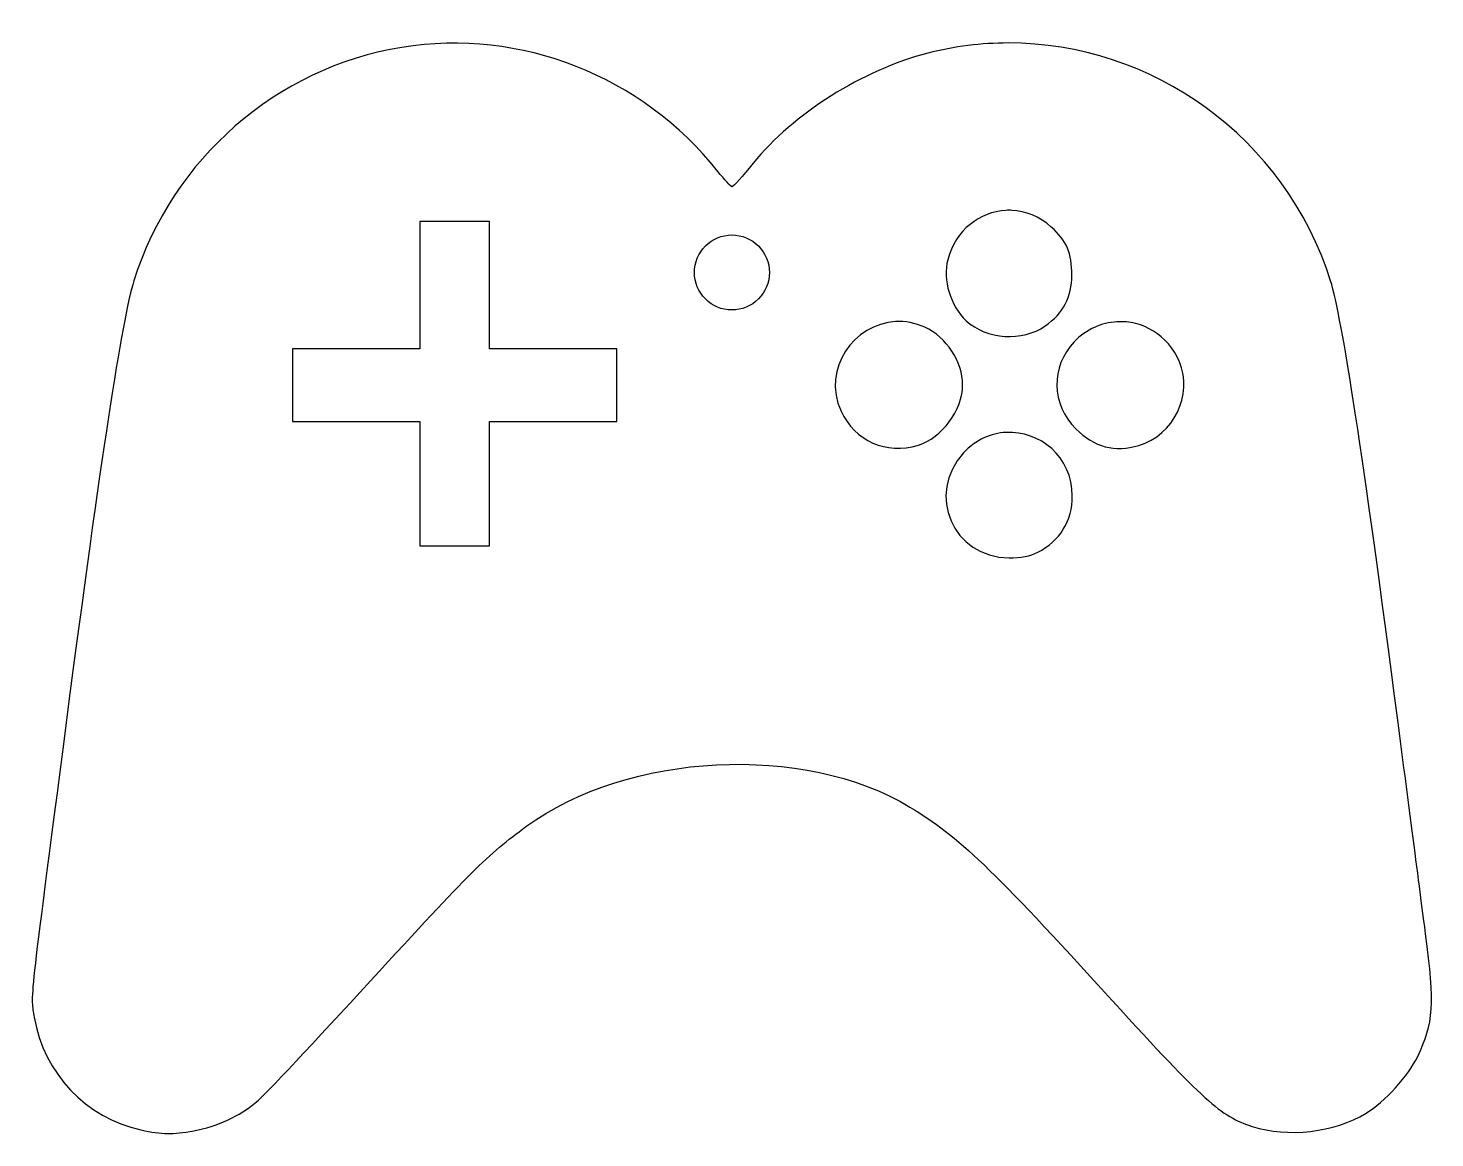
# Model space of a CAD drawing. Extents: x 3.3 to 38.5, y 3.8 to 31.6.
import ezdxf

# ---------------------------------------------------------------- set-up
doc = ezdxf.new("R2010")
doc.units = 0
doc.layers.get('0').update_dxf_attribs({"linetype": 'CONTINUOUS'})

msp = doc.modelspace()

# ---------------------------------------------------------------- linework, layer by layer
at = {"color": 1}
for points in [[(27.844088, 31.235162), (27.844088, 31.23517)], [(13.13105, 26.766469), (13.13105, 25.173457), (13.13105, 23.580443), (11.538038, 23.580443), (9.945026, 23.580443), (9.945026, 22.669836), (9.945026, 21.759779), (11.538038, 21.759779), (13.13105, 21.759779), (13.13105, 20.204249), (13.13105, 18.649273), (14.003073, 18.649273), (14.875647, 18.649273), (14.875647, 20.204249), (14.875647, 21.759779), (16.468659, 21.759779), (18.061671, 21.759779), (18.061671, 22.669836), (18.061671, 23.580443), (16.468659, 23.580443), (14.875647, 23.580443), (14.875647, 25.173457), (14.875647, 26.766469), (14.003073, 26.766469), (13.13105, 26.766469), (13.13105, 26.766469)], [(27.938346, 27.046465), (27.938346, 27.046479)], [(21.87449, 25.492321), (21.87449, 25.492321)], [(25.028481, 24.261741), (25.028481, 24.261741)], [(30.566541, 24.258439), (30.566541, 24.258439)], [(27.796133, 21.490234), (27.796133, 21.490234)]]:
    msp.add_lwpolyline(points, close=True, dxfattribs=at)
for points in [[(20.584032, 28.022688), (18.695788, 30.411499), (15.650976, 31.607006), (12.68181, 31.125479)], [(12.68181, 31.125479), (9.551876, 30.61788), (6.934178, 28.336141), (5.975725, 25.280942)], [(25.837114, 30.98106), (24.223659, 30.570667), (22.460731, 29.458243), (21.468181, 28.224432)], [(27.844088, 31.23517), (27.179479, 31.233759), (26.506359, 31.151285), (25.837114, 30.98106)], [(35.911674, 25.282587), (34.77361, 28.88981), (31.432983, 31.24246), (27.844088, 31.235162)], [(21.468181, 28.224432), (21.208892, 27.90212), (20.972361, 27.638491), (20.942322, 27.638491)], [(20.942322, 27.638491), (20.912284, 27.638491), (20.751007, 27.811451), (20.584032, 28.022688)], [(27.791723, 27.045914), (27.141949, 27.012403), (26.533068, 26.561085), (26.335963, 25.809538)], [(27.938346, 27.046479), (27.889304, 27.048737), (27.840456, 27.048454), (27.791723, 27.045914)], [(28.925574, 26.629196), (28.628794, 26.896991), (28.281647, 27.030714), (27.938346, 27.046465)], [(20.272796, 26.155764), (20.448752, 26.33172), (20.6874, 26.430571), (20.936239, 26.430571)], [(20.936239, 26.430571), (21.185079, 26.430571), (21.423726, 26.33172), (21.599683, 26.155764)], [(29.439306, 25.422033), (29.440999, 25.980802), (29.314323, 26.278408), (28.925574, 26.629196)], [(19.997989, 25.492321), (19.997989, 25.74116), (20.09684, 25.979808), (20.272796, 26.155764)], [(21.599683, 26.155764), (21.775639, 25.979808), (21.87449, 25.74116), (21.87449, 25.492321)], [(26.335963, 25.809538), (26.204564, 25.308523), (26.402538, 24.654228), (26.797331, 24.285979)], [(20.272796, 24.828877), (20.09684, 25.004833), (19.997989, 25.243481), (19.997989, 25.492321)], [(21.87449, 25.492321), (21.87449, 25.243481), (21.775639, 25.004833), (21.599683, 24.828877)], [(28.77454, 24.155894), (29.226693, 24.473682), (29.437612, 24.875419), (29.439306, 25.422033)], [(5.975725, 25.280942), (5.685063, 24.354417), (5.133918, 20.762841), (4.301133, 14.363573)], [(37.593434, 14.287497), (36.731911, 20.910807), (36.206413, 24.348378), (35.911674, 25.282587)], [(20.936239, 24.55407), (20.6874, 24.55407), (20.448752, 24.652921), (20.272796, 24.828877)], [(21.599683, 24.828877), (21.423726, 24.652921), (21.185079, 24.55407), (20.936239, 24.55407)], [(26.797331, 24.285979), (27.303317, 23.814013), (28.203889, 23.754825), (28.77454, 24.155894)], [(32.129236, 23.260188), (31.846066, 23.93808), (31.204318, 24.293751), (30.566541, 24.258439)], [(25.028481, 24.261741), (23.997468, 24.201741), (23.175566, 23.087502), (23.66753, 22.02491)], [(25.762148, 24.121731), (25.515543, 24.233773), (25.266407, 24.275598), (25.028481, 24.261741)], [(26.709136, 22.67865), (26.707782, 23.261055), (26.305044, 23.8751), (25.762148, 24.121731)], [(30.566541, 24.258439), (30.183873, 24.237244), (29.80294, 24.075444), (29.501592, 23.757935)], [(29.501592, 23.757935), (28.904023, 23.128317), (28.9211, 22.19916), (29.541831, 21.578429)], [(31.115, 21.163365), (31.991517, 21.425975), (32.476564, 22.428711), (32.129236, 23.260188)], [(25.600643, 21.169974), (26.184043, 21.344289), (26.710576, 22.060868), (26.709136, 22.67865)], [(23.66753, 22.02491), (24.016297, 21.271611), (24.792124, 20.928392), (25.600643, 21.169974)], [(27.796133, 21.490234), (27.418026, 21.470846), (27.037936, 21.310803), (26.732838, 20.97981)], [(29.451433, 19.89998), (29.451433, 20.894754), (28.627967, 21.53289), (27.796133, 21.490234)], [(29.541831, 21.578429), (29.999435, 21.120825), (30.516946, 20.984185), (31.115, 21.163365)], [(26.732838, 20.97981), (25.780565, 19.946716), (26.466251, 18.360108), (27.869444, 18.349412)], [(28.589882, 18.490523), (29.140974, 18.77314), (29.451433, 19.28042), (29.451433, 19.89998)], [(27.869444, 18.349412), (28.157581, 18.347154), (28.405241, 18.395834), (28.589882, 18.490523)], [(4.301133, 14.363573), (3.33182, 6.915209), (3.388317, 7.435641), (3.485885, 6.853264)], [(38.289619, 8.940157), (38.178198, 9.795135), (37.864785, 12.20139), (37.593434, 14.287497)], [(15.784601, 11.626782), (18.326252, 13.491758), (22.745259, 13.717183), (25.386771, 12.11626)], [(25.386771, 12.11626), (26.623727, 11.366585), (27.410884, 10.61308), (30.452991, 7.270527)], [(11.896328, 7.763866), (14.374404, 10.472412), (14.835474, 10.930345), (15.784601, 11.626782)], [(38.091181, 5.873747), (38.492024, 6.713638), (38.521211, 7.162924), (38.289619, 8.940157)], [(9.045443, 4.737693), (9.23925, 4.90001), (10.522136, 6.261868), (11.896328, 7.763866)], [(30.452991, 7.270527), (32.743436, 4.75387), (33.16163, 4.377879), (33.953758, 4.121985)], [(3.485885, 6.853264), (3.719043, 5.46157), (4.789822, 4.328592), (6.148255, 4.036004)], [(36.79858, 4.452163), (37.264538, 4.735122), (37.860867, 5.391167), (38.091181, 5.873747)], [(7.476684, 4.014498), (8.064182, 4.123103), (8.614894, 4.377097), (9.045443, 4.737693)], [(33.953758, 4.121985), (34.837675, 3.836439), (36.008107, 3.972134), (36.79858, 4.452163)], [(6.148255, 4.036004), (6.693169, 3.918641), (6.937154, 3.914778), (7.476684, 4.014498)]]:
    msp.add_open_spline(points, degree=3, dxfattribs=at)

doc.saveas('drawing.dxf')
